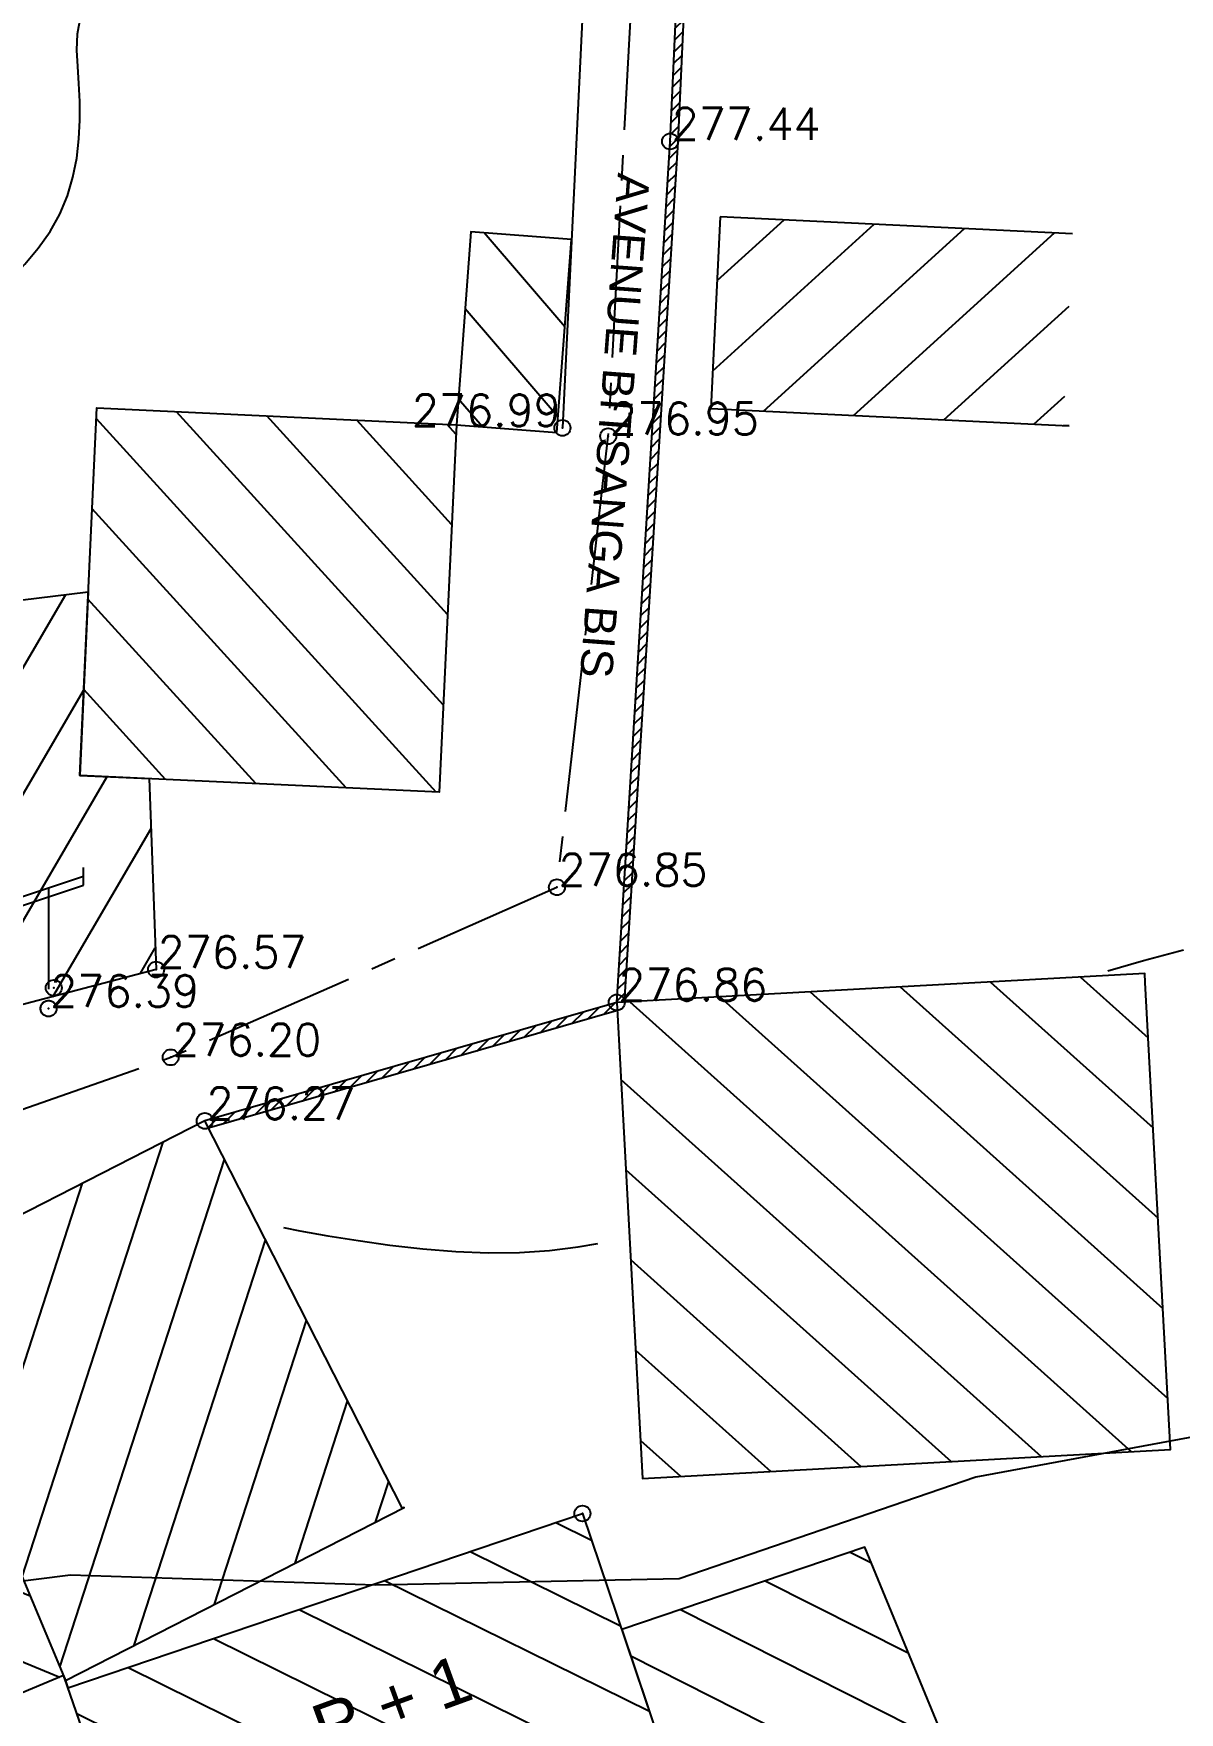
# Model space of a CAD drawing. Header units: millimetres. Extents: x 524954 to 526204, y 9523489 to 9524010.
# Drawn here: x 525675.6 to 525711.5, y 9523640.4 to 9523692.9 of the extents above; entities that cross this region are included whole.
import ezdxf
from ezdxf.enums import TextEntityAlignment as Align

# ---------------------------------------------------------------- set-up
doc = ezdxf.new("R2010")
doc.units = ezdxf.units.MM
doc.header["$PDMODE"] = 32
doc.header["$PDSIZE"] = 0.5
doc.linetypes.add('AXES2', pattern=[28.575, 19.05, -3.175, 3.175, -3.175])
doc.linetypes.add('CACHE2', pattern=[4.7625, 3.175, -1.5875])
for name, color, linetype in [('Axe_Piste', 3, 'AXES2'), ('Bati', 6, 'Continuous'), ('Bati_H', 1, 'Continuous'), ('Cloture', 7, 'Continuous'), ('CN_02_00', 4, 'Continuous'), ('Murs', 1, 'Continuous'), ('PLUME_4', 3, 'Continuous'), ('Réseau_Electrique', 1, 'CACHE2'), ('TopoAlt', 3, 'Continuous'), ('TOPOJIS', 7, 'Continuous'), ('Toponomie', 7, 'CACHE2')]:
    doc.layers.add(name, color=color, linetype=linetype)
doc.styles.add('Simplex 1.0', font='Simplex.shx', dxfattribs={"width": 0.99, "height": 1})
doc.styles.get("Standard").update_dxf_attribs({"font": 'arial.ttf'})
pattern_1 = [(45, (0, 0), (-0.1767766952966, 0.1767766952966), [])]

# ---------------------------------------------------------------- blocks, each defined once
blk = doc.blocks.new('TCPOINT M')
at = {"color": 0}
blk.add_point((0, 0), dxfattribs=at)
at = {"layer": 'TopoAlt', "style": 'Simplex 1.0', "width": 0.99}
blk.add_attdef('ALT', (0.15, 0.15), '', height=1, dxfattribs=at)
blk = doc.blocks.new('e004')
at = {"color": 0}
blk.add_line((0, 3.777478), (0, 0.25), dxfattribs=at)
for points in [[(-1.096503, 3.137365), (-1.096503, 3.412949), (1.096503, 4.142007), (1.096503, 4.417591)], [(-1.096503, 2.861781), (-1.096503, 3.137365), (1.096503, 3.866423), (1.096503, 4.142007)]]:
    blk.add_lwpolyline(points, dxfattribs=at)
blk.add_circle((0, 0), 0.25, dxfattribs=at)

msp = doc.modelspace()

# ---------------------------------------------------------------- hatches: boundary and pattern name
at = {"layer": 'Bati_H'}
h = msp.add_hatch(dxfattribs=at)
h.set_pattern_fill('_U', color=256, scale=2, angle=222.219, style=0, pattern_type=0)
h.set_pattern_definition([(222.21901147, (0, 0), (1.3439327215, -1.4811633401), [])])
h.paths.add_polyline_path([(525708.118, 9523686.659), (525697.083, 9523687.195), (525696.791, 9523681.19), (525708.008, 9523680.645), (525707.827, 9523680.654)])
h = msp.add_hatch(dxfattribs=at)
h.set_pattern_fill('_U', color=256, scale=2, angle=130.7017, style=0, pattern_type=0)
h.set_pattern_definition([(130.701730486, (0, 0), (-1.51622928147, -1.30424260243), [])])
h.paths.add_polyline_path([(525691.967, 9523680.44), (525692.421, 9523686.485), (525689.269, 9523686.721), (525688.815, 9523680.677)])
h = msp.add_hatch(dxfattribs=at)
h.set_pattern_fill('_U', color=256, scale=2, angle=-47.6933, style=0, pattern_type=0)
h.set_pattern_definition([(312.306681626, (0, 0), (1.47910521133, 1.34619752407), [])])
h.paths.add_polyline_path([(525688.815, 9523680.677), (525688.274, 9523669.175), (525677.018, 9523669.704), (525677.559, 9523681.206)])
h = msp.add_hatch(dxfattribs=at)
h.set_pattern_fill('_U', color=256, scale=2, angle=-120.2794, style=0, pattern_type=0)
h.set_pattern_definition([(239.720576203, (0, 0), (1.7271533643, -1.00843505306), [])])
h.paths.add_polyline_path([(525679.41, 9523663.622), (525671.612, 9523661.574), (525670.454, 9523674.616), (525677.288, 9523675.455), (525677.018, 9523669.704), (525679.198, 9523669.602)])
h = msp.add_hatch(dxfattribs=at)
h.set_pattern_fill('_U', color=256, scale=2, angle=-41.8805, style=0, pattern_type=0)
h.set_pattern_definition([(318.119473034, (0, 0), (1.33515909763, 1.48907695705), [])])
h.paths.add_polyline_path([(525693.838, 9523662.594), (525694.65, 9523647.691), (525711.187, 9523648.592), (525710.39, 9523663.223), (525710.375, 9523663.495)])
h = msp.add_hatch(dxfattribs=at)
h.set_pattern_fill('_U', color=256, scale=2, angle=-107.973, style=0, pattern_type=0)
h.set_pattern_definition([(252.027025583, (0, 0), (1.9024043386, -0.61713672108), [])])
h.paths.add_polyline_path([(525680.937, 9523658.883), (525671.295, 9523653.964), (525676.572, 9523641.367), (525687.181, 9523646.779), (525687.126, 9523646.751)])
h = msp.add_hatch(dxfattribs=at)
h.set_pattern_fill('_U', color=256, scale=2, angle=157.7328, style=0, pattern_type=0)
h.set_pattern_definition([(157.732769304, (0, 0), (-0.75785388044, -1.85085318054), [])])
h.paths.add_polyline_path([(525656.344, 9523633.069), (525652.054, 9523643.308), (525664.745, 9523648.591), (525664.31, 9523650.158), (525670.807, 9523652.975), (525670.561, 9523653.664), (525671.295, 9523653.964), (525676.572, 9523641.367), (525676.509, 9523641.517)])
h = msp.add_hatch(dxfattribs=at)
h.set_pattern_fill('_U', color=256, scale=2, angle=-26.2777, style=0, pattern_type=0)
h.set_pattern_definition([(333.722317377, (0, 0), (0.8854439305, 1.79331788758), [])])
h.paths.add_polyline_path([(525692.764, 9523646.592), (525695.224, 9523639.331), (525679.535, 9523632.798), (525676.541, 9523641.442), (525676.647, 9523641.13)])
h = msp.add_hatch(dxfattribs=at)
h.set_pattern_fill('_U', color=256, scale=2, angle=-26.7648, style=0, pattern_type=0)
h.set_pattern_definition([(333.235203512, (0, 0), (0.9006580711, 1.78572535374), [])])
h.paths.add_polyline_path([(525682.766, 9523634.151), (525684.345, 9523629.359), (525704.755, 9523637.921), (525701.612, 9523645.542), (525693.994, 9523642.96), (525695.224, 9523639.331), (525681.598, 9523633.657), (525681.566, 9523633.756)])
at = {"layer": 'Murs'}
h = msp.add_hatch(dxfattribs=at)
h.set_pattern_fill('_U', color=256, scale=0.25, angle=45, style=0, pattern_type=0)
h.set_pattern_definition(pattern_1)
h.paths.add_polyline_path([(525693.838, 9523662.594), (525695.509, 9523689.552), (525695.995, 9523700.106), (525696.245, 9523700.094), (525695.759, 9523689.538), (525694.087, 9523662.579)])
h = msp.add_hatch(dxfattribs=at)
h.set_pattern_fill('_U', color=256, scale=0.25, angle=45, style=0, pattern_type=0)
h.set_pattern_definition(pattern_1)
h.paths.add_polyline_path([(525693.838, 9523662.594), (525680.937, 9523658.883), (525681.006, 9523658.643), (525693.907, 9523662.354)])

# ---------------------------------------------------------------- linework, layer by layer
at = {"layer": 'Axe_Piste', "ltscale": 0.25, "flags": 128}
msp.add_lwpolyline([(525647.329, 9523649.732), (525666.328, 9523656.133), (525679.868, 9523660.875), (525691.967, 9523666.199), (525693.573, 9523680.323), (525694.668, 9523700.865), (525695.725, 9523712.501), (525696.005, 9523715.915)], dxfattribs=at)
at = {"layer": 'Bati'}
for p, q in [((525697.083, 9523687.195), (525696.791, 9523681.19)), ((525708.118, 9523686.659), (525697.083, 9523687.195)), ((525696.791, 9523681.19), (525708.008, 9523680.645)), ((525708.008, 9523680.645), (525707.827, 9523680.654))]:
    msp.add_line(p, q, dxfattribs=at)
at = {"layer": 'Bati', "flags": 128}
for points in [[(525691.967, 9523680.44), (525692.421, 9523686.485), (525689.269, 9523686.721), (525688.815, 9523680.677)], [(525688.815, 9523680.677), (525688.274, 9523669.175), (525677.018, 9523669.704), (525677.559, 9523681.206)], [(525679.41, 9523663.622), (525671.612, 9523661.574), (525670.454, 9523674.616), (525677.288, 9523675.455), (525677.018, 9523669.704), (525679.198, 9523669.602), (525679.198, 9523669.602)], [(525693.838, 9523662.594), (525694.65, 9523647.691), (525711.187, 9523648.592), (525710.39, 9523663.223), (525710.375, 9523663.495)], [(525680.937, 9523658.883), (525671.295, 9523653.964), (525676.572, 9523641.367), (525687.181, 9523646.779), (525687.126, 9523646.751)], [(525656.344, 9523633.069), (525652.054, 9523643.308), (525664.745, 9523648.591), (525664.31, 9523650.158), (525670.807, 9523652.975), (525670.561, 9523653.664), (525671.295, 9523653.964), (525676.572, 9523641.367), (525676.509, 9523641.517)], [(525692.764, 9523646.592), (525695.224, 9523639.331), (525679.535, 9523632.798), (525676.541, 9523641.442), (525676.647, 9523641.13)], [(525682.766, 9523634.151), (525684.345, 9523629.359), (525704.755, 9523637.921), (525701.612, 9523645.542), (525693.994, 9523642.96), (525695.224, 9523639.331), (525681.598, 9523633.657), (525681.566, 9523633.756)]]:
    msp.add_lwpolyline(points, close=True, dxfattribs=at)
at = {"layer": 'Cloture', "flags": 128}
for points in [[(525693.823, 9523712.723), (525693.097, 9523700.496), (525692.137, 9523680.583)], [(525693.838, 9523662.594), (525695.509, 9523689.552), (525695.995, 9523700.106)], [(525694.087, 9523662.579), (525695.759, 9523689.538), (525696.245, 9523700.094)], [(525693.838, 9523662.594), (525680.937, 9523658.883)], [(525693.907, 9523662.354), (525681.006, 9523658.643)]]:
    msp.add_lwpolyline(points, dxfattribs=at)
at = {"layer": 'CN_02_00', "flags": 128}
for points, elevation in [([(525673.703, 9523683.752), (525674.004, 9523684.217), (525674.41, 9523684.725), (525674.85, 9523685.218), (525675.296, 9523685.709), (525675.721, 9523686.208), (525676.096, 9523686.727), (525676.4, 9523687.275), (525676.634, 9523687.846), (525676.806, 9523688.434), (525676.924, 9523689.031), (525676.994, 9523689.63), (525677.025, 9523690.223), (525677.023, 9523690.803), (525676.996, 9523691.363), (525676.956, 9523691.898), (525676.93, 9523692.415), (525676.949, 9523692.925), (525677.044, 9523693.437)], 278), ([(525709.225, 9523663.58), (525710.334, 9523663.903), (525711.589, 9523664.241)], 276), ([(525683.404, 9523655.544), (525683.914, 9523655.446), (525684.791, 9523655.289), (525685.739, 9523655.136), (525686.737, 9523654.996), (525687.763, 9523654.88), (525688.795, 9523654.797), (525689.809, 9523654.757), (525690.789, 9523654.768), (525691.73, 9523654.829), (525692.633, 9523654.937), (525693.249, 9523655.044)], 276)]:
    msp.add_lwpolyline(points, dxfattribs=dict(at, elevation=elevation))
at = {"layer": 'PLUME_4'}
msp.add_lwpolyline([(525713.986, 9523649.383), (525705.083, 9523647.731), (525695.79, 9523644.546), (525695.79, 9523644.546), (525686.279, 9523644.353), (525676.731, 9523644.659), (525667.293, 9523643.469), (525667.293, 9523643.469), (525657.465, 9523640.746), (525647.918, 9523641.052), (525638.796, 9523642.391), (525638.796, 9523642.391), (525629.175, 9523643.694), (525629.175, 9523643.694), (525619.02, 9523645.46), (525609.472, 9523645.765), (525599.353, 9523647.032), (525589.38, 9523646.304), (525578.908, 9523645.54), (525569.324, 9523646.344)], dxfattribs=at)
msp.add_lwpolyline([(525713.986, 9523649.383), (525705.083, 9523647.731), (525695.79, 9523644.546), (525695.79, 9523644.546), (525686.279, 9523644.353), (525676.731, 9523644.659), (525667.293, 9523643.469), (525667.293, 9523643.469), (525657.465, 9523640.746), (525647.918, 9523641.052), (525638.796, 9523642.391), (525638.796, 9523642.391), (525629.175, 9523643.694), (525629.175, 9523643.694), (525619.02, 9523645.46), (525609.472, 9523645.765), (525599.353, 9523647.032), (525589.38, 9523646.304), (525578.908, 9523645.54), (525569.324, 9523646.344)], dxfattribs=at)

# ---------------------------------------------------------------- block references
at = {"layer": 'Réseau_Electrique'}
msp.add_blockref('e004', (525676.043, 9523662.402), dxfattribs=at)
at = {"layer": 'TOPOJIS'}
ref = msp.add_blockref('TCPOINT M', (525695.509, 9523689.552, 277.44), dxfattribs=at)
ref.add_attrib('ALT', '277.44', (525695.559, 9523689.602, 277.44), dxfattribs={"layer": 'TopoAlt', "height": 1, "style": 'Simplex 1.0', "width": 0.99})
ref = msp.add_blockref('TCPOINT M', (525692.137, 9523680.583, 276.99), dxfattribs=at)
ref.add_attrib('ALT', '276.99', dxfattribs={"layer": 'TopoAlt', "height": 1, "style": 'Simplex 1.0', "width": 0.99}).set_placement((525692.087, 9523680.633, 276.99), align=Align.RIGHT)
ref = msp.add_blockref('TCPOINT M', (525693.573, 9523680.323, 276.95), dxfattribs=at)
ref.add_attrib('ALT', '276.95', (525693.623, 9523680.373, 276.95), dxfattribs={"layer": 'TopoAlt', "height": 1, "style": 'Simplex 1.0', "width": 0.99})
ref = msp.add_blockref('TCPOINT M', (525691.967, 9523666.199, 276.85), dxfattribs=at)
ref.add_attrib('ALT', '276.85', (525692.017, 9523666.249, 276.85), dxfattribs={"layer": 'TopoAlt', "height": 1, "style": 'Simplex 1.0', "width": 0.99})
ref = msp.add_blockref('TCPOINT M', (525679.41, 9523663.622, 276.57), dxfattribs=at)
ref.add_attrib('ALT', '276.57', (525679.46, 9523663.672, 276.57), dxfattribs={"layer": 'TopoAlt', "height": 1, "style": 'Simplex 1.0', "width": 0.99})
ref = msp.add_blockref('TCPOINT M', (525676.043, 9523662.402, 276.39), dxfattribs=at)
ref.add_attrib('ALT', '276.39', (525676.093, 9523662.452, 276.39), dxfattribs={"layer": 'TopoAlt', "height": 1, "style": 'Simplex 1.0', "width": 0.99})
ref = msp.add_blockref('TCPOINT M', (525693.838, 9523662.594, 276.86), dxfattribs=at)
ref.add_attrib('ALT', '276.86', (525693.888, 9523662.644, 276.86), dxfattribs={"layer": 'TopoAlt', "height": 1, "style": 'Simplex 1.0', "width": 0.99})
for p in [(525676.205, 9523663.051), (525692.764, 9523646.592)]:
    msp.add_blockref('TCPOINT M', p, dxfattribs=at)
ref = msp.add_blockref('TCPOINT M', (525679.868, 9523660.875, 276.2), dxfattribs=at)
ref.add_attrib('ALT', '276.20', (525679.918, 9523660.925, 276.2), dxfattribs={"layer": 'TopoAlt', "height": 1, "style": 'Simplex 1.0', "width": 0.99})
ref = msp.add_blockref('TCPOINT M', (525680.937, 9523658.883, 276.27), dxfattribs=at)
ref.add_attrib('ALT', '276.27', (525680.987, 9523658.933, 276.27), dxfattribs={"layer": 'TopoAlt', "height": 1, "style": 'Simplex 1.0', "width": 0.99})

# ---------------------------------------------------------------- texts
at = {"layer": 'Toponomie', "attachment_point": 1}
for s, insert, char_height, width, rotation in [('\\pxqc;AVENUE BITSANGA BIS', (525695.787, 9523700.648), 1, 40.17376, 265.7032), ('R + 1', (525684.153, 9523640.485), 1.5, 38.52036, 20.0093)]:
    msp.add_mtext(s, dxfattribs=dict(at, insert=insert, char_height=char_height, width=width, rotation=rotation))

doc.saveas('drawing.dxf')
